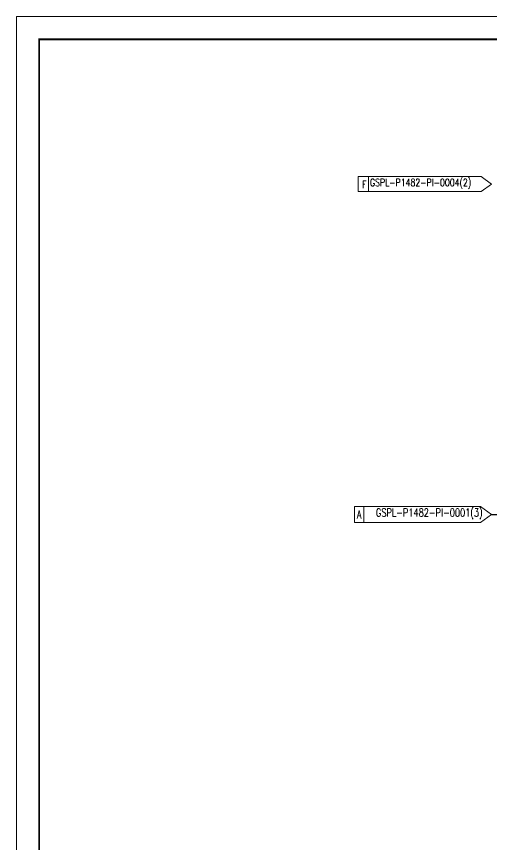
# Model space of a CAD drawing. Header units: millimetres. Extents: x 1638 to 3309, y -435 to 1865.
# Drawn here: x 2891.9 to 2995.8, y -319.1 to -137.9 of the extents above; entities that cross this region are included whole.
import ezdxf

# ---------------------------------------------------------------- set-up
doc = ezdxf.new("R2010")
doc.units = ezdxf.units.MM
doc.linetypes.add('HIDDEN', pattern=[9.525, 6.35, -3.175])
for name, color, linetype, lineweight in [('0.3 Text', 7, 'Continuous', 15), ('ballast', 1, 'HIDDEN', 25), ('NEW MODIF. TEXT', 1, 'Continuous', 13), ('Template', 7, 'Continuous', 0)]:
    doc.layers.add(name, color=color, linetype=linetype, lineweight=lineweight)
doc.styles.add('ROMAN', font='romans.shx', dxfattribs={"width": 0.8})

# ---------------------------------------------------------------- blocks, each defined once
blk = doc.blocks.new('BACK')
at = {"layer": 'Template', "ltscale": 30}
blk.add_lwpolyline([(0, 45428), (63809, 45428), (63809, 0), (0, 0)], close=True, dxfattribs=at)

msp = doc.modelspace()

# ---------------------------------------------------------------- linework, layer by layer
at = {"layer": 'ballast'}
msp.add_line((2995.85, -246.84), (2997.96, -246.85), dxfattribs=at)
at = {"layer": 'NEW MODIF. TEXT', "color": 0, "ltscale": 10}
msp.add_line((2968.93, -176.19), (2968.93, -172.87), dxfattribs=at)
at = {"layer": 'NEW MODIF. TEXT', "color": 7, "ltscale": 10}
msp.add_line((2967.92, -248.59), (2967.92, -245.09), dxfattribs=at)
at = {"layer": 'NEW MODIF. TEXT', "color": 0, "ltscale": 10}
msp.add_lwpolyline([(2993.6, -172.87), (2966.65, -172.87), (2966.65, -176.19), (2993.6, -176.19), (2995.85, -174.53)], close=True, dxfattribs=at)
at = {"layer": 'NEW MODIF. TEXT', "color": 7, "ltscale": 10}
msp.add_lwpolyline([(2993.48, -248.59), (2965.9, -248.59), (2965.9, -245.09), (2993.48, -245.09), (2995.85, -246.84)], close=True, dxfattribs=at)
at = {"layer": 'Template', "ltscale": 30}
msp.add_lwpolyline([(2891.91, -137.87), (3309.08, -137.87), (3309.08, -434.87), (2891.91, -434.87)], close=True, dxfattribs=at)
at = {"layer": 'Template', "const_width": 0.397}
msp.add_lwpolyline([(3304.13, -427.92), (2896.87, -427.92), (2896.87, -142.84), (3304.13, -142.84)], close=True, dxfattribs=at)

# ---------------------------------------------------------------- block references
at = {"layer": 'Template', "ltscale": 30, "xscale": 0.006537833433828425, "yscale": 0.006537833433828425, "zscale": 0.006537833433828425}
msp.add_blockref('BACK', (2891.91, -434.87), dxfattribs=at)

# ---------------------------------------------------------------- texts
at = {"layer": '0.3 Text', "color": 0, "lineweight": -3, "ltscale": 10, "insert": (2967.53, -173.79), "char_height": 1.6616, "attachment_point": 1, "style": 'ROMAN'}
msp.add_mtext_dynamic_manual_height_columns('{\\Fromans|c0;\\W0.75;F}', width=2, gutter_width=10, heights=[2.61], dxfattribs=at)
at = {"layer": '0.3 Text', "color": 0, "lineweight": -3, "ltscale": 10}
note = msp.add_mtext_dynamic_manual_height_columns('{\\W0.75;\\C7;GSPL-P1482-PI-0004(2)\\P}', width=26.8981, gutter_width=10, heights=[3, 0], dxfattribs=dict(at, insert=(2969.26, -173.35), char_height=1.6616, attachment_point=1, style='ROMAN'))
at = {"layer": '0.3 Text', "color": 7, "lineweight": -3, "ltscale": 10, "char_height": 1.7513, "attachment_point": 3, "style": 'ROMAN'}
for s, width, heights, insert in [('{\\Fromans|c0;\\W0.75;A}', 2, [2.61], (2967.39, -245.98)), ('{\\Fromans|c0;\\W0.75;GSPL-P1482-PI-0001(3)}', 26.8981, [3], (2993.93, -245.54))]:
    msp.add_mtext_dynamic_manual_height_columns(s, width=width, gutter_width=10, heights=heights, dxfattribs=dict(at, insert=insert))

doc.saveas('drawing.dxf')
